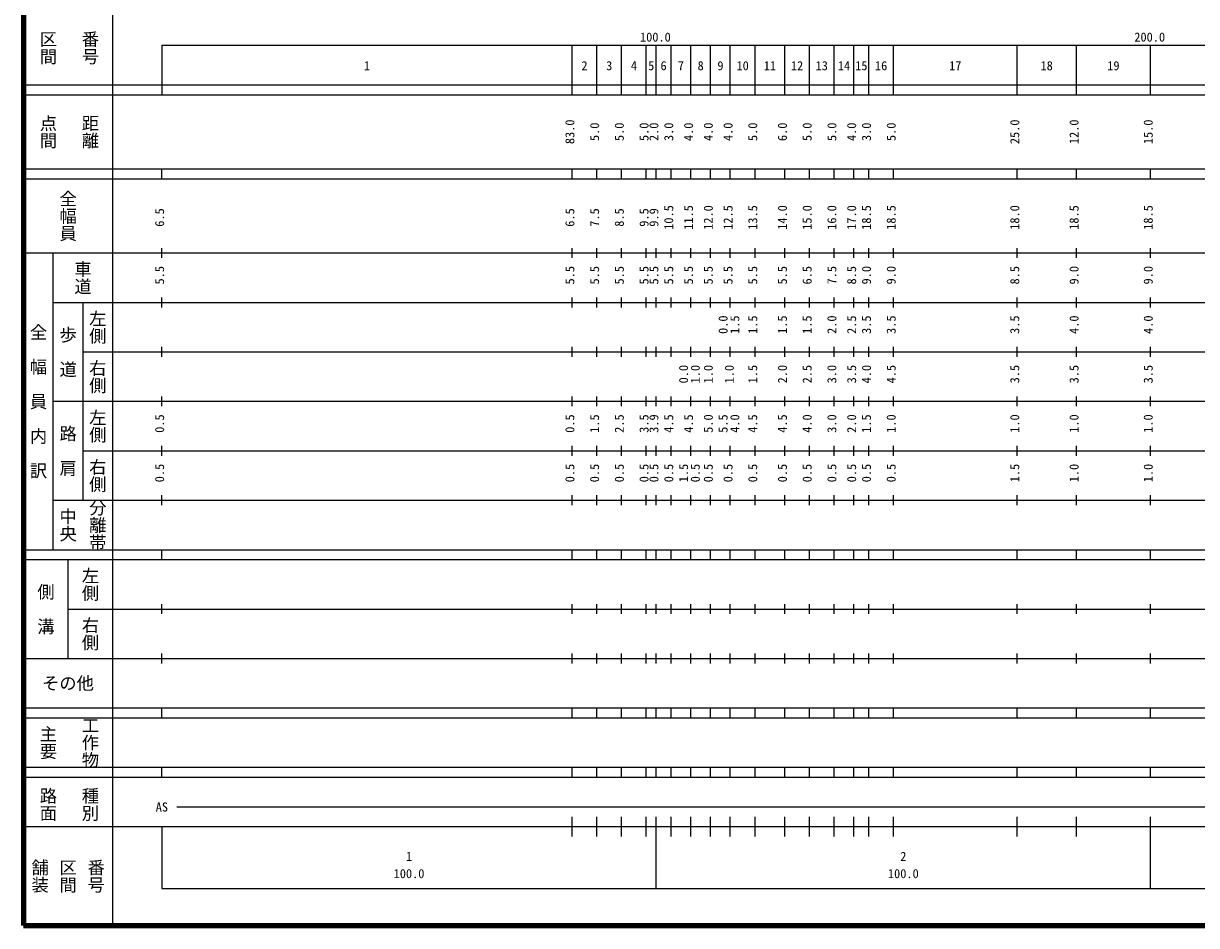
# Model space of a CAD drawing. Units: millimetres on the paper, enlarged 1000 times. Extents: x 40000 to 680000, y 20000 to 380000.
# Drawn here: x 40000 to 277318, y 20000 to 202409 of the extents above; entities that cross this region are included whole.
import ezdxf
from ezdxf.enums import TextEntityAlignment as Align

# ---------------------------------------------------------------- set-up
doc = ezdxf.new("R2010")
doc.units = ezdxf.units.MM
doc.header["$LTSCALE"] = 1000
doc.layers.add('M-TTL', color=2, linetype='Continuous', lineweight=140)
doc.layers.add('M-TTL-BAND', color=7, linetype='Continuous', lineweight=25)
doc.styles.add('@ＭＳ ゴシック', font='')
doc.styles.add('ＭＳ ゴシック', font='')
doc.styles.get('@ＭＳ ゴシック').set_extended_font_data('@MS Gothic')
doc.styles.get('ＭＳ ゴシック').set_extended_font_data('MS Gothic')

msp = doc.modelspace()

# ---------------------------------------------------------------- linework, layer by layer
at = {"layer": 'M-TTL'}
for p, q in [((40000, 380000), (40000, 20000)), ((40000, 20000), (680000, 20000))]:
    msp.add_line(p, q, dxfattribs=at)
at = {"layer": 'M-TTL-BAND'}
for p, q in [((58000, 370000), (58000, 20000)), ((68000, 198000), (579000, 198000)), ((68000, 198000), (68000, 188000)), ((151000, 188000), (151000, 198000)), ((156000, 188000), (156000, 198000)), ((161000, 188000), (161000, 198000)), ((166000, 188000), (166000, 198000)), ((168000, 188000), (168000, 198000)), ((171000, 188000), (171000, 198000)), ((175000, 188000), (175000, 198000)), ((179000, 188000), (179000, 198000)), ((183000, 188000), (183000, 198000)), ((188000, 188000), (188000, 198000)), ((194000, 188000), (194000, 198000)), ((199000, 188000), (199000, 198000)), ((204000, 188000), (204000, 198000)), ((208000, 188000), (208000, 198000)), ((211000, 188000), (211000, 198000)), ((216000, 188000), (216000, 198000)), ((241000, 188000), (241000, 198000)), ((253000, 188000), (253000, 198000)), ((268000, 188000), (268000, 198000)), ((40000, 190000), (579000, 190000)), ((40000, 188000), (579000, 188000)), ((40000, 173000), (579000, 173000)), ((40000, 171000), (579000, 171000)), ((68000, 171000), (68000, 173000)), ((151000, 171000), (151000, 173000)), ((156000, 171000), (156000, 173000)), ((161000, 171000), (161000, 173000)), ((166000, 171000), (166000, 173000)), ((168000, 171000), (168000, 173000)), ((171000, 171000), (171000, 173000)), ((175000, 171000), (175000, 173000)), ((179000, 171000), (179000, 173000)), ((183000, 171000), (183000, 173000)), ((188000, 171000), (188000, 173000)), ((194000, 171000), (194000, 173000)), ((199000, 171000), (199000, 173000)), ((204000, 171000), (204000, 173000)), ((208000, 171000), (208000, 173000)), ((211000, 171000), (211000, 173000)), ((216000, 171000), (216000, 173000)), ((241000, 171000), (241000, 173000)), ((253000, 171000), (253000, 173000)), ((268000, 171000), (268000, 173000)), ((68000, 155000), (68000, 157000)), ((151000, 155000), (151000, 157000)), ((156000, 155000), (156000, 157000)), ((161000, 155000), (161000, 157000)), ((166000, 155000), (166000, 157000)), ((168000, 155000), (168000, 157000)), ((171000, 155000), (171000, 157000)), ((175000, 155000), (175000, 157000)), ((179000, 155000), (179000, 157000)), ((183000, 155000), (183000, 157000)), ((188000, 155000), (188000, 157000)), ((194000, 155000), (194000, 157000)), ((199000, 155000), (199000, 157000)), ((204000, 155000), (204000, 157000)), ((208000, 155000), (208000, 157000)), ((211000, 155000), (211000, 157000)), ((216000, 155000), (216000, 157000)), ((241000, 155000), (241000, 157000)), ((253000, 155000), (253000, 157000)), ((268000, 155000), (268000, 157000)), ((40000, 156000), (579000, 156000)), ((46000, 96000), (46000, 156000)), ((46000, 146000), (579000, 146000)), ((52000, 146000), (52000, 106000)), ((68000, 145000), (68000, 147000)), ((151000, 145000), (151000, 147000)), ((156000, 145000), (156000, 147000)), ((161000, 145000), (161000, 147000)), ((166000, 145000), (166000, 147000)), ((168000, 145000), (168000, 147000)), ((171000, 145000), (171000, 147000)), ((175000, 145000), (175000, 147000)), ((179000, 145000), (179000, 147000)), ((183000, 145000), (183000, 147000)), ((188000, 145000), (188000, 147000)), ((194000, 145000), (194000, 147000)), ((199000, 145000), (199000, 147000)), ((204000, 145000), (204000, 147000)), ((208000, 145000), (208000, 147000)), ((211000, 145000), (211000, 147000)), ((216000, 145000), (216000, 147000)), ((241000, 145000), (241000, 147000)), ((253000, 145000), (253000, 147000)), ((268000, 145000), (268000, 147000)), ((52000, 136000), (579000, 136000)), ((68000, 135000), (68000, 137000)), ((151000, 135000), (151000, 137000)), ((156000, 135000), (156000, 137000)), ((161000, 135000), (161000, 137000)), ((166000, 135000), (166000, 137000)), ((168000, 135000), (168000, 137000)), ((171000, 135000), (171000, 137000)), ((175000, 135000), (175000, 137000)), ((179000, 135000), (179000, 137000)), ((183000, 135000), (183000, 137000)), ((188000, 135000), (188000, 137000)), ((194000, 135000), (194000, 137000)), ((199000, 135000), (199000, 137000)), ((204000, 135000), (204000, 137000)), ((208000, 135000), (208000, 137000)), ((211000, 135000), (211000, 137000)), ((216000, 135000), (216000, 137000)), ((241000, 135000), (241000, 137000)), ((253000, 135000), (253000, 137000)), ((268000, 135000), (268000, 137000)), ((46000, 126000), (579000, 126000)), ((68000, 125000), (68000, 127000)), ((151000, 125000), (151000, 127000)), ((156000, 125000), (156000, 127000)), ((161000, 125000), (161000, 127000)), ((166000, 125000), (166000, 127000)), ((168000, 125000), (168000, 127000)), ((171000, 125000), (171000, 127000)), ((175000, 125000), (175000, 127000)), ((179000, 125000), (179000, 127000)), ((183000, 125000), (183000, 127000)), ((188000, 125000), (188000, 127000)), ((194000, 125000), (194000, 127000)), ((199000, 125000), (199000, 127000)), ((204000, 125000), (204000, 127000)), ((208000, 125000), (208000, 127000)), ((211000, 125000), (211000, 127000)), ((216000, 125000), (216000, 127000)), ((241000, 125000), (241000, 127000)), ((253000, 125000), (253000, 127000)), ((268000, 125000), (268000, 127000)), ((68000, 115000), (68000, 117000)), ((151000, 115000), (151000, 117000)), ((156000, 115000), (156000, 117000)), ((161000, 115000), (161000, 117000)), ((166000, 115000), (166000, 117000)), ((168000, 115000), (168000, 117000)), ((171000, 115000), (171000, 117000)), ((175000, 115000), (175000, 117000)), ((179000, 115000), (179000, 117000)), ((183000, 115000), (183000, 117000)), ((188000, 115000), (188000, 117000)), ((194000, 115000), (194000, 117000)), ((199000, 115000), (199000, 117000)), ((204000, 115000), (204000, 117000)), ((208000, 115000), (208000, 117000)), ((211000, 115000), (211000, 117000)), ((216000, 115000), (216000, 117000)), ((241000, 115000), (241000, 117000)), ((253000, 115000), (253000, 117000)), ((268000, 115000), (268000, 117000)), ((52000, 116000), (579000, 116000)), ((68000, 105000), (68000, 107000)), ((151000, 105000), (151000, 107000)), ((156000, 105000), (156000, 107000)), ((161000, 105000), (161000, 107000)), ((166000, 105000), (166000, 107000)), ((168000, 105000), (168000, 107000)), ((171000, 105000), (171000, 107000)), ((175000, 105000), (175000, 107000)), ((179000, 105000), (179000, 107000)), ((183000, 105000), (183000, 107000)), ((188000, 105000), (188000, 107000)), ((194000, 105000), (194000, 107000)), ((199000, 105000), (199000, 107000)), ((204000, 105000), (204000, 107000)), ((208000, 105000), (208000, 107000)), ((211000, 105000), (211000, 107000)), ((216000, 105000), (216000, 107000)), ((241000, 105000), (241000, 107000)), ((253000, 105000), (253000, 107000)), ((268000, 105000), (268000, 107000)), ((46000, 106000), (579000, 106000)), ((40000, 96000), (579000, 96000)), ((68000, 94000), (68000, 96000)), ((151000, 94000), (151000, 96000)), ((156000, 94000), (156000, 96000)), ((161000, 94000), (161000, 96000)), ((166000, 94000), (166000, 96000)), ((168000, 94000), (168000, 96000)), ((171000, 94000), (171000, 96000)), ((175000, 94000), (175000, 96000)), ((179000, 94000), (179000, 96000)), ((183000, 94000), (183000, 96000)), ((188000, 94000), (188000, 96000)), ((194000, 94000), (194000, 96000)), ((199000, 94000), (199000, 96000)), ((204000, 94000), (204000, 96000)), ((208000, 94000), (208000, 96000)), ((211000, 94000), (211000, 96000)), ((216000, 94000), (216000, 96000)), ((241000, 94000), (241000, 96000)), ((253000, 94000), (253000, 96000)), ((268000, 94000), (268000, 96000)), ((40000, 94000), (579000, 94000)), ((49000, 94000), (49000, 74000)), ((49000, 84000), (579000, 84000)), ((68000, 83000), (68000, 85000)), ((151000, 83000), (151000, 85000)), ((156000, 83000), (156000, 85000)), ((161000, 83000), (161000, 85000)), ((166000, 83000), (166000, 85000)), ((168000, 83000), (168000, 85000)), ((171000, 83000), (171000, 85000)), ((175000, 83000), (175000, 85000)), ((179000, 83000), (179000, 85000)), ((183000, 83000), (183000, 85000)), ((188000, 83000), (188000, 85000)), ((194000, 83000), (194000, 85000)), ((199000, 83000), (199000, 85000)), ((204000, 83000), (204000, 85000)), ((208000, 83000), (208000, 85000)), ((211000, 83000), (211000, 85000)), ((216000, 83000), (216000, 85000)), ((241000, 83000), (241000, 85000)), ((253000, 83000), (253000, 85000)), ((268000, 83000), (268000, 85000)), ((40000, 74000), (579000, 74000)), ((68000, 73000), (68000, 75000)), ((151000, 73000), (151000, 75000)), ((156000, 73000), (156000, 75000)), ((161000, 73000), (161000, 75000)), ((166000, 73000), (166000, 75000)), ((168000, 73000), (168000, 75000)), ((171000, 73000), (171000, 75000)), ((175000, 73000), (175000, 75000)), ((179000, 73000), (179000, 75000)), ((183000, 73000), (183000, 75000)), ((188000, 73000), (188000, 75000)), ((194000, 73000), (194000, 75000)), ((199000, 73000), (199000, 75000)), ((204000, 73000), (204000, 75000)), ((208000, 73000), (208000, 75000)), ((211000, 73000), (211000, 75000)), ((216000, 73000), (216000, 75000)), ((241000, 73000), (241000, 75000)), ((253000, 73000), (253000, 75000)), ((268000, 73000), (268000, 75000)), ((40000, 64000), (579000, 64000)), ((40000, 62000), (579000, 62000)), ((68000, 62000), (68000, 64000)), ((151000, 62000), (151000, 64000)), ((156000, 62000), (156000, 64000)), ((161000, 62000), (161000, 64000)), ((166000, 62000), (166000, 64000)), ((168000, 62000), (168000, 64000)), ((171000, 62000), (171000, 64000)), ((175000, 62000), (175000, 64000)), ((179000, 62000), (179000, 64000)), ((183000, 62000), (183000, 64000)), ((188000, 62000), (188000, 64000)), ((194000, 62000), (194000, 64000)), ((199000, 62000), (199000, 64000)), ((204000, 62000), (204000, 64000)), ((208000, 62000), (208000, 64000)), ((211000, 62000), (211000, 64000)), ((216000, 62000), (216000, 64000)), ((241000, 62000), (241000, 64000)), ((253000, 62000), (253000, 64000)), ((268000, 62000), (268000, 64000)), ((40000, 52000), (579000, 52000)), ((40000, 50000), (579000, 50000)), ((68000, 50000), (68000, 52000)), ((151000, 50000), (151000, 52000)), ((156000, 50000), (156000, 52000)), ((161000, 50000), (161000, 52000)), ((166000, 50000), (166000, 52000)), ((168000, 50000), (168000, 52000)), ((171000, 50000), (171000, 52000)), ((175000, 50000), (175000, 52000)), ((179000, 50000), (179000, 52000)), ((183000, 50000), (183000, 52000)), ((188000, 50000), (188000, 52000)), ((194000, 50000), (194000, 52000)), ((199000, 50000), (199000, 52000)), ((204000, 50000), (204000, 52000)), ((208000, 50000), (208000, 52000)), ((211000, 50000), (211000, 52000)), ((216000, 50000), (216000, 52000)), ((241000, 50000), (241000, 52000)), ((253000, 50000), (253000, 52000)), ((268000, 50000), (268000, 52000)), ((71000, 44000), (565000, 44000)), ((151000, 38000), (151000, 42000)), ((156000, 38000), (156000, 42000)), ((161000, 38000), (161000, 42000)), ((166000, 38000), (166000, 42000)), ((168000, 27500), (168000, 42000)), ((171000, 38000), (171000, 42000)), ((175000, 38000), (175000, 42000)), ((179000, 38000), (179000, 42000)), ((183000, 38000), (183000, 42000)), ((188000, 38000), (188000, 42000)), ((194000, 38000), (194000, 42000)), ((199000, 38000), (199000, 42000)), ((204000, 38000), (204000, 42000)), ((208000, 38000), (208000, 42000)), ((211000, 38000), (211000, 42000)), ((216000, 38000), (216000, 42000)), ((241000, 38000), (241000, 42000)), ((253000, 38000), (253000, 42000)), ((268000, 27500), (268000, 42000)), ((40000, 40000), (579000, 40000)), ((68000, 40000), (68000, 27500)), ((68000, 27500), (579000, 27500))]:
    msp.add_line(p, q, dxfattribs=at)

# ---------------------------------------------------------------- texts
at = {"layer": 'M-TTL-BAND', "style": '@ＭＳ ゴシック'}
for s, p in [('区間', (45000, 197500)), ('番号', (53500, 197500)), ('点間', (45000, 180500)), ('距離', (53500, 180500)), ('全幅員', (49000, 163500)), ('車道', (52000, 151000)), ('左側', (55000, 141000)), ('全\u3000幅\u3000員\u3000内\u3000訳', (43000, 126000)), ('歩\u3000道', (49000, 136000)), ('右側', (55000, 131000)), ('左側', (55000, 121000)), ('路\u3000肩', (49000, 116000)), ('右側', (55000, 111000)), ('分離帯', (55000, 101000)), ('中央', (49000, 101000)), ('左側', (53500, 89000)), ('側\u3000溝', (44500, 84000)), ('右側', (53500, 79000)), ('工作物', (53500, 57000)), ('主要', (45000, 57000)), ('路面', (45000, 44500)), ('種別', (53500, 44500)), ('舗装', (43333, 30000)), ('番号', (54667, 30000)), ('区間', (49000, 30000))]:
    msp.add_text(s, height=2566, rotation=270, dxfattribs=at).set_placement(p, align=Align.MIDDLE_CENTER)
at = {"layer": 'M-TTL-BAND', "style": 'ＭＳ ゴシック'}
for s, p in [('100.0', (167844, 198195)), ('200.0', (267844, 198195)), ('1', (109500, 192405)), ('2', (153500, 192405)), ('3', (158500, 192405)), ('4', (163500, 192405)), ('5', (167000, 192405)), ('6', (169500, 192405)), ('7', (173000, 192405)), ('8', (177000, 192405)), ('9', (181000, 192405)), ('10', (185500, 192405)), ('11', (191000, 192405)), ('12', (196500, 192405)), ('13', (201500, 192405)), ('14', (206000, 192405)), ('15', (209500, 192405)), ('16', (213500, 192405)), ('17', (228500, 192405)), ('18', (247000, 192405)), ('19', (260500, 192405)), ('AS', (68000, 42500)), ('1', (118000, 32523)), ('2', (218000, 32523)), ('100.0', (118000, 29033)), ('100.0', (218000, 29033))]:
    msp.add_text(s, height=1833, dxfattribs=at).set_placement(p, align=Align.BOTTOM_CENTER)
for s, p in [('83.0', (152000, 180500)), ('25.0', (242000, 180500)), ('12.0', (254000, 180500)), ('15.0', (269000, 180500)), ('5.0', (157000, 180500)), ('5.0', (162000, 180500)), ('5.0', (167000, 180500)), ('2.0', (169000, 180500)), ('3.0', (172000, 180500)), ('4.0', (176000, 180500)), ('4.0', (180000, 180500)), ('4.0', (184000, 180500)), ('5.0', (189000, 180500)), ('6.0', (195000, 180500)), ('5.0', (200000, 180500)), ('5.0', (205000, 180500)), ('4.0', (209000, 180500)), ('3.0', (212000, 180500)), ('5.0', (217000, 180500)), ('6.5', (69000, 163174)), ('6.5', (152000, 163174)), ('7.5', (157000, 163174)), ('8.5', (162000, 163174)), ('9.5', (167000, 163174)), ('9.9', (169000, 163174)), ('10.5', (172000, 163174)), ('11.5', (176000, 163174)), ('12.0', (180000, 163174)), ('12.5', (184000, 163174)), ('13.5', (189000, 163174)), ('14.0', (195000, 163174)), ('15.0', (200000, 163174)), ('16.0', (205000, 163174)), ('17.0', (209000, 163174)), ('18.5', (212000, 163174)), ('18.5', (217000, 163174)), ('18.0', (242000, 163174)), ('18.5', (254000, 163174)), ('18.5', (269000, 163174)), ('5.5', (69000, 151500)), ('5.5', (152000, 151500)), ('5.5', (157000, 151500)), ('5.5', (162000, 151500)), ('5.5', (167000, 151500)), ('5.5', (169000, 151500)), ('5.5', (172000, 151500)), ('5.5', (176000, 151500)), ('5.5', (180000, 151500)), ('5.5', (184000, 151500)), ('5.5', (189000, 151500)), ('5.5', (195000, 151500)), ('6.5', (200000, 151500)), ('7.5', (205000, 151500)), ('8.5', (209000, 151500)), ('9.0', (212000, 151500)), ('9.0', (217000, 151500)), ('8.5', (242000, 151500)), ('9.0', (254000, 151500)), ('9.0', (269000, 151500)), ('0.0', (183000, 141500)), ('1.5', (185370, 141500)), ('1.5', (189000, 141500)), ('1.5', (195000, 141500)), ('1.5', (200000, 141500)), ('2.0', (205000, 141500)), ('2.5', (209000, 141500)), ('3.5', (212000, 141500)), ('3.5', (217000, 141500)), ('3.5', (242000, 141500)), ('4.0', (254000, 141500)), ('4.0', (269000, 141500)), ('0.0', (175000, 131500)), ('1.0', (177370, 131500)), ('1.0', (180000, 131500)), ('1.0', (184250, 131500)), ('1.5', (189000, 131500)), ('2.0', (195000, 131500)), ('2.5', (200000, 131500)), ('3.0', (205000, 131500)), ('3.5', (209000, 131500)), ('4.0', (212000, 131500)), ('4.5', (217000, 131500)), ('3.5', (242000, 131500)), ('3.5', (254000, 131500)), ('3.5', (269000, 131500)), ('0.5', (69000, 121500)), ('0.5', (152000, 121500)), ('1.5', (157000, 121500)), ('2.5', (162000, 121500)), ('3.5', (167000, 121500)), ('3.9', (169000, 121500)), ('4.5', (172000, 121500)), ('4.5', (176000, 121500)), ('5.0', (180000, 121500)), ('5.5', (183000, 121500)), ('4.0', (185370, 121500)), ('4.5', (189000, 121500)), ('4.5', (195000, 121500)), ('4.0', (200000, 121500)), ('3.0', (205000, 121500)), ('2.0', (209000, 121500)), ('1.5', (212000, 121500)), ('1.0', (217000, 121500)), ('1.0', (242000, 121500)), ('1.0', (254000, 121500)), ('1.0', (269000, 121500)), ('0.5', (69000, 111500)), ('0.5', (152000, 111500)), ('0.5', (157000, 111500)), ('0.5', (162000, 111500)), ('0.5', (167000, 111500)), ('0.5', (169000, 111500)), ('0.5', (172000, 111500)), ('1.5', (175000, 111500)), ('0.5', (177370, 111500)), ('0.5', (180000, 111500)), ('0.5', (184000, 111500)), ('0.5', (189000, 111500)), ('0.5', (195000, 111500)), ('0.5', (200000, 111500)), ('0.5', (205000, 111500)), ('0.5', (209000, 111500)), ('0.5', (212000, 111500)), ('0.5', (217000, 111500)), ('1.5', (242000, 111500)), ('1.0', (254000, 111500)), ('1.0', (269000, 111500))]:
    msp.add_text(s, height=1833, rotation=90, dxfattribs=at).set_placement(p, align=Align.BOTTOM_CENTER)
msp.add_text('その他', height=2566, dxfattribs=at).set_placement((49000, 69000), align=Align.MIDDLE_CENTER)

doc.saveas('drawing.dxf')
